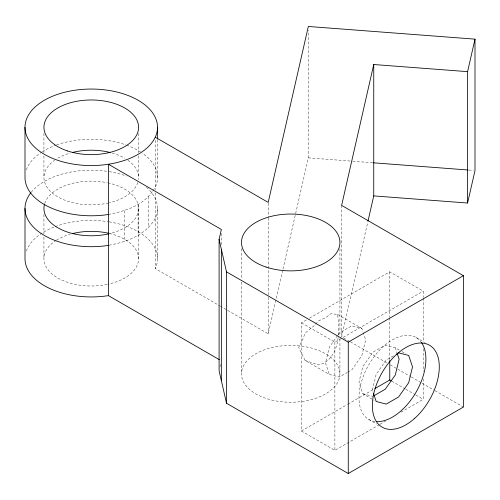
<?xml version="1.0" encoding="UTF-8"?>
<svg xmlns="http://www.w3.org/2000/svg" width="500" height="500" viewBox="0 0 500 500"><rect width="100%" height="100%" fill="white"/><g stroke="black" fill="none" stroke-linecap="round" stroke-linejoin="round"><path stroke-width="0.38" stroke-dasharray="2.5 1.88" d="M338.325 335.075L338.869 324.356L337.569 314.406L330.9 313.725L325.513 317.775L318.488 320.887L315.319 324.644L305.081 333.162L303.444 337.669L298.712 347.544L305.081 360.419L329.344 374.425L339.381 377.05L347.219 372.525M338.15 337.325C336.894 349.275 331.356 362.106 318.488 364.988L305.081 360.419M219.963 366.931L220.656 363.888M227.625 310.363L268.206 333.794L282.794 269.812M282.969 269.056L308.325 157.856L308.325 30.356M349.738 341.45L341.625 336.769L367.844 221.788M337.638 335.425L329.344 347.169L325.513 363.013L329.344 374.425M338.075 334.806L339.381 332.95L351.794 325.788L361.831 328.413L363.031 331.981M108.406 214.481C124.7 211.175 143.019 205.794 152.606 191.125M153.05 190.512L155.256 187.431A66.256 38.25 0 0 0 142.225 153.088M109.131 245.225C126.838 241.944 146.012 234.938 155.256 218.35A66.256 38.25 0 0 0 146.5 187.325M379.394 424.644L334.881 450.344L301.413 431.025L301.413 322.825L306.812 319.713M309.506 318.15L389.762 271.819L423.225 291.137L423.225 297.369M301.413 322.825L334.881 342.144L423.225 291.137M347.875 372.15L351.794 369.888L361.831 355.669L365.669 339.825L363.269 332.694M393.419 355.856L386.238 360L376.194 374.219L372.362 390.062L373.081 392.2M301.413 431.025L347.275 404.544M347.95 404.156L373.575 389.363M380.062 424.256L385.462 421.144M400.969 412.188L423.225 399.338L423.225 379.1M308.325 157.856L351.938 161.169M352.719 161.231L372.188 162.706M468.769 170.05L473.444 170.406M399.312 350.05L395.3 347.738L385.256 345.106L372.85 352.275L362.812 366.494L358.975 382.331L362.812 393.75L374.188 400.319M362.812 393.75L372.85 396.375M416.1 337.481L424.806 342.506M337.569 314.406L361.831 328.413M401.994 351.6L406.006 353.919M350.419 341.844L386.944 362.931M390.325 364.888L397.094 368.794M397.769 369.181L410.619 376.6M411.3 376.994L421.444 382.85M422.119 383.244L434.3 390.269M434.975 390.662L463.387 407.062M391.769 381.175L405.156 388.906M405.825 389.288L415.194 394.7M415.863 395.087L423.225 399.338M109.156 221.85A66.256 38.25 0 0 1 155.256 268.581L219.506 305.675M220.181 306.069L226.95 309.975M368.775 419.456L376.806 424.094M395.3 347.738L396.975 352.731M423.225 298.144L423.225 341.737M423.225 348.738L423.225 371.312M389.762 271.819L389.762 316.962M389.762 317.744L389.762 359.775M341.625 205.381L341.625 336.769M339.925 248.669L339.925 335.737M339.925 338.85L339.925 373.831A49.219 28.419 0 0 1 266.1 398.444A49.219 28.419 0 0 1 266.1 349.225A49.219 28.419 0 0 1 339.925 373.831M334.881 342.144L334.881 450.344M268.206 203.188L268.206 217.181M268.206 217.956L268.206 296.475M268.206 297.256L268.206 333.794M241.488 248.669L241.488 278.988M241.488 282.1L241.488 373.831M221.356 233.344L221.356 245.781M157.513 139.662L157.513 177.531M157.513 208.45L157.513 258.681M155.256 140.294L155.256 189.75M155.256 192.844L155.256 268.581M148.637 196.663L148.637 227.575M138.581 133.481L138.581 152.8M138.581 155.894L138.581 177.531M138.581 208.45L138.581 258.681M138.106 204.581L138.106 235.494M124.388 210.662L124.388 241.575M43.931 133.481L43.931 152.8M43.931 155.894L43.931 177.531M43.931 214.631L43.931 233.95M43.931 237.044L43.931 258.681M109.369 233.438A47.325 27.325 0 0 1 138.575 259.131A47.325 27.325 0 0 1 107.919 284.256M107.188 284.413A47.325 27.325 0 0 1 52.05 273.981A47.325 27.325 0 0 1 55.844 240.556M56.481 240.15A47.325 27.325 0 0 1 70.312 234.181M107.919 182.875A47.325 27.325 0 0 1 138.575 208A47.325 27.325 0 0 1 109.369 233.694M44.725 203.463A47.325 27.325 0 0 1 107.188 182.719M26.344 251.019A66.256 38.25 0 0 1 54.462 226.869M55.188 226.594A66.256 38.25 0 0 1 108.406 221.731M31.212 192.275A66.256 38.25 0 0 1 108.406 171.5M109.156 171.619A66.256 38.25 0 0 1 126.6 176.088M26.344 169.869A66.256 38.25 0 0 1 41.625 152.194M42.306 151.756A66.256 38.25 0 0 1 55.919 145.175M56.65 144.913A66.256 38.25 0 0 1 125.862 144.913M126.6 145.175A66.256 38.25 0 0 1 141.562 152.637M137.787 182.519A47.325 27.325 0 0 1 109.369 202.775M108.644 202.944A47.325 27.325 0 0 1 53.044 193.656A47.325 27.325 0 0 1 54.6 160.25M57.794 158.212A47.325 27.325 0 0 1 70.312 153.031M112.2 153.031A47.325 27.325 0 0 1 124.719 158.212M127.912 160.25A47.325 27.325 0 0 1 138.438 179.669M374.963 421.512A47.325 27.325 -60 0 1 368.775 364.806A47.325 27.325 -60 0 1 420.975 341.812"/><path stroke-width="0.75" d="M155.256 137.2A66.256 38.25 0 0 1 44.406 154.35A66.256 38.25 0 0 1 74.106 90.35A66.256 38.25 0 0 1 155.256 137.2L268.206 202.413L308.325 26.475L475 39.144L467.587 71.65L373.744 64.519L341.625 205.381L463.387 275.681L463.387 407.062L348.269 473.525L226.506 403.231L219.094 370.744L219.094 239.356L221.356 229.456L108.406 164.25L108.406 295.631L219.325 359.669M368.013 221.025L373.744 195.9L373.744 64.519M373.744 195.9L467.587 203.031L475 170.525L475 39.144M219.094 239.356L226.506 271.844L348.269 342.144L463.387 275.681M396.688 353.969L398.644 352.837L408.681 355.462L412.519 366.875L408.681 382.719L398.644 396.938L386.238 404.1L376.194 401.475L373.556 393.631M374.925 388.581L389.762 380.019L391.1 380.788M374.156 395.619L385.256 389.206L395.3 374.988L399.131 359.15L397.212 353.444M372.969 162.769L467.987 169.994M467.587 71.65L467.587 203.031M389.762 360.556L389.762 380.019M348.269 342.144L348.269 473.525M226.506 271.844L226.506 403.231M221.356 249.262L221.356 380.644M157.513 127.3L157.513 138.894M25 127.3L25 177.531A66.256 38.25 0 0 0 108.406 214.481M25 208.45L25 258.681A66.256 38.25 0 0 0 108.406 295.631M108.644 233.863A47.325 27.325 0 0 1 61.65 229.762A47.325 27.325 0 0 1 44.513 204.169M108.406 245.394A66.256 38.25 0 0 1 40.869 233.287A66.256 38.25 0 0 1 30.731 192.881M72.431 233.612A47.325 27.325 0 0 1 108.644 233.269M72.431 152.463A47.325 27.325 0 0 1 110.087 152.463M421.419 342.419A47.325 27.325 -60 0 1 416.381 391.65A47.325 27.325 -60 0 1 376.394 421.644M67.594 150.963A47.325 27.325 0 0 0 138.581 127.3A47.325 27.325 0 0 0 67.594 103.637A47.325 27.325 0 0 0 67.594 150.963M266.1 267.062A49.219 28.419 0 0 0 339.925 242.45A49.219 28.419 0 0 0 266.1 217.844A49.219 28.419 0 0 0 266.1 267.062M414.487 418.525A47.325 27.325 -60 0 0 429.487 345.213A47.325 27.325 -60 0 0 373.5 394.856A47.325 27.325 -60 0 0 414.487 418.525"/></g></svg>
